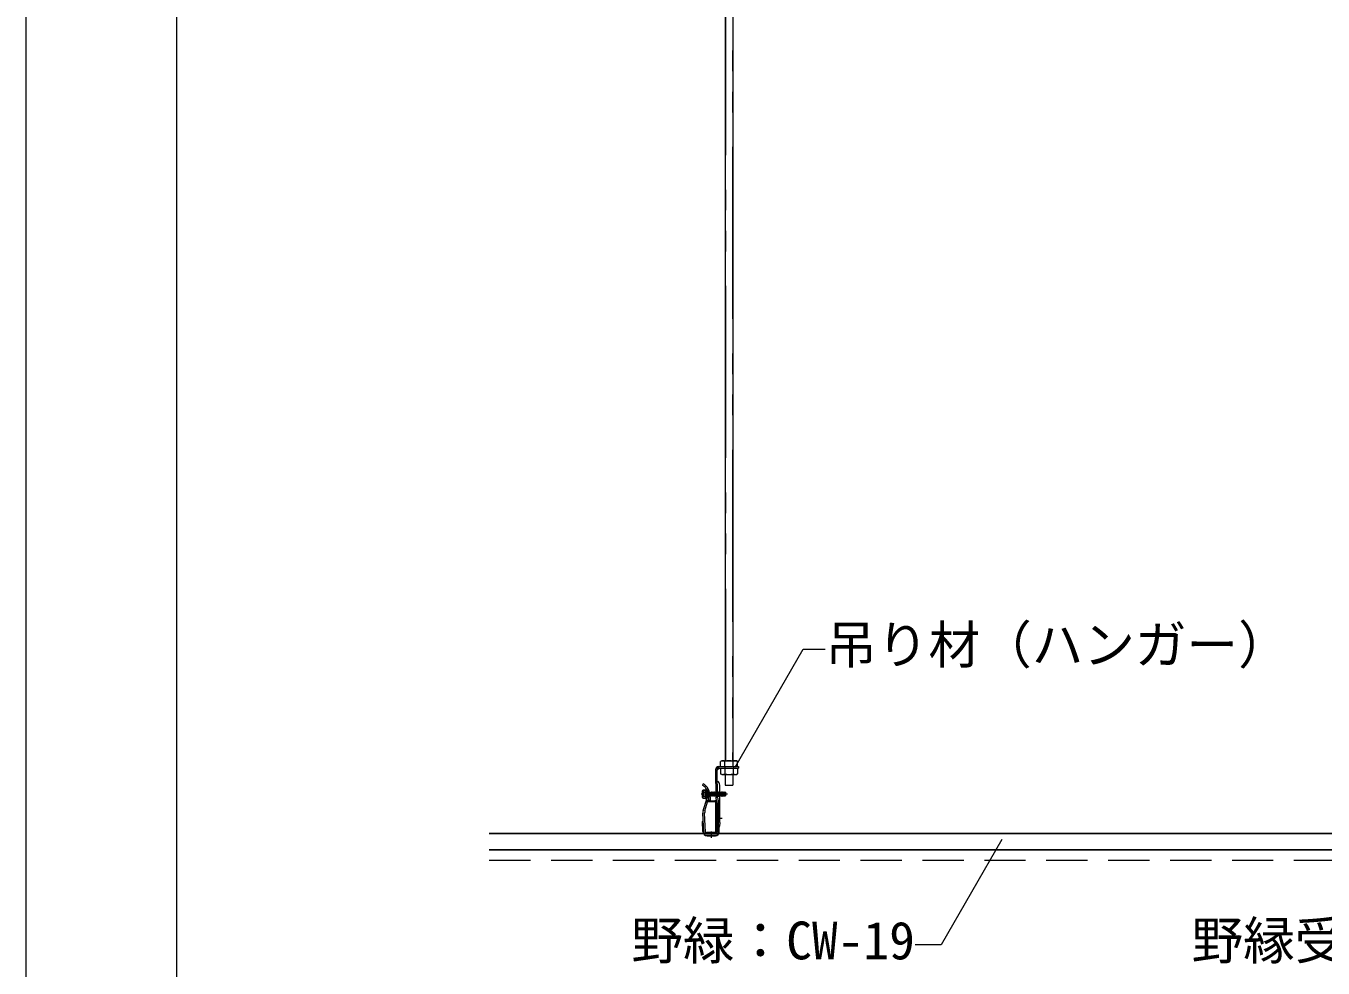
# Model space of a CAD drawing. Units: millimetres on the paper, with parts at other scales. Extents: x -195 to 195, y -140 to 138.
# Drawn here: x -195 to -157.28, y -104.42 to -77.03 of the extents above; entities that cross this region are included whole.
import ezdxf
from ezdxf.enums import TextEntityAlignment as Align

# ---------------------------------------------------------------- set-up
doc = ezdxf.new("R2010")
doc.units = ezdxf.units.MM
for name, pattern in [('CHAIN1', [8, 5, -1, 1, -1]), ('DASHED1', [1.8, 1.2, -0.6]), ('DOUBLE_CHAIN1', [8.8, 5, -1, 0.6, -0.6, 0.6, -1])]:
    doc.linetypes.add(name, pattern=pattern)
for name, color, linetype, lineweight in [('7-0_中心線', 4, 'CHAIN1', 9), ('7-1_吊り材', 7, 'Continuous', 18), ('7-2_野縁受け', 3, 'Continuous', 18), ('7-3_野縁', 2, 'Continuous', 25), ('7-6_文字', 3, 'Continuous', 18), ('7-C_ビス・アンカーボルト・強調図形', 2, 'Continuous', 25), ('7-D_パネル', 4, 'Continuous', 9), ('F-2_野縁受け', 3, 'Continuous', 18), ('F-3_野縁', 7, 'Continuous', 18)]:
    doc.layers.add(name, color=color, linetype=linetype, lineweight=lineweight)
doc.styles.add('ＭＳ ゴシック', font='')
doc.styles.get('ＭＳ ゴシック').set_extended_font_data('MS Gothic')

msp = doc.modelspace()

# ---------------------------------------------------------------- linework, layer by layer
at = {"layer": '7-0_中心線'}
for p, q in [((-174.599, -99.362), (-175.361, -99.362)), ((-174.946, -100.057), (-174.754, -100.057)), ((-175.078, -100.453), (-175.078, -100.635))]:
    msp.add_line(p, q, dxfattribs=at)
at = {"layer": '7-1_吊り材'}
for p, q in [((-174.667, -54.149), (-174.667, -98.39)), ((-174.442, -54.149), (-174.442, -98.39)), ((-174.767, -98.39), (-174.799, -98.409)), ((-174.799, -98.467), (-174.799, -98.409)), ((-174.677, -98.467), (-174.677, -98.409)), ((-174.432, -98.467), (-174.432, -98.409)), ((-174.309, -98.467), (-174.309, -98.409)), ((-174.95, -98.659), (-174.936, -99.473)), ((-174.837, -98.608), (-174.9, -98.67)), ((-174.886, -99.472), (-174.9, -98.658)), ((-174.85, -98.558), (-174.279, -98.558)), ((-174.85, -98.608), (-174.279, -98.608)), ((-174.799, -98.558), (-174.799, -98.467)), ((-174.799, -98.608), (-174.799, -98.712)), ((-174.799, -98.712), (-174.799, -98.771)), ((-174.767, -98.79), (-174.799, -98.771)), ((-174.677, -98.558), (-174.677, -98.467)), ((-174.677, -98.608), (-174.677, -98.712)), ((-174.677, -98.712), (-174.677, -98.771)), ((-174.442, -98.79), (-174.442, -99.101)), ((-174.432, -98.558), (-174.432, -98.467)), ((-174.432, -98.608), (-174.432, -98.712)), ((-174.432, -98.712), (-174.432, -98.771)), ((-174.309, -98.558), (-174.309, -98.467)), ((-174.309, -98.608), (-174.309, -98.712)), ((-174.309, -98.712), (-174.309, -98.771)), ((-174.279, -98.558), (-174.279, -98.608)), ((-175.318, -99.113), (-175.307, -99.065)), ((-174.936, -98.991), (-174.936, -99.252)), ((-174.936, -99.145), (-174.936, -99.456)), ((-174.826, -100.164), (-174.826, -99.097)), ((-175.304, -99.836), (-175.196, -99.478)), ((-175.256, -99.85), (-175.168, -99.557)), ((-175.216, -99.542), (-175.168, -99.557)), ((-175.168, -99.557), (-175.156, -99.516)), ((-175.156, -99.452), (-175.156, -99.545)), ((-175.106, -99.545), (-175.156, -99.545)), ((-175.106, -99.452), (-175.106, -99.545)), ((-174.931, -99.518), (-174.913, -99.615)), ((-174.886, -99.472), (-174.886, -99.472)), ((-174.882, -99.509), (-174.863, -99.615)), ((-175.292, -100.473), (-175.314, -99.918)), ((-175.242, -100.471), (-175.265, -99.916)), ((-174.913, -99.615), (-174.913, -100.47)), ((-174.863, -100.47), (-174.863, -99.615)), ((-175.313, -100.452), (-175.325, -100.158)), ((-174.913, -100.283), (-174.913, -100.282)), ((-174.838, -100.46), (-174.838, -100.325)), ((-174.827, -100.189), (-174.837, -100.292)), ((-175.205, -100.507), (-174.951, -100.507)), ((-175.205, -100.557), (-174.951, -100.557)), ((-175.188, -100.572), (-174.951, -100.572)), ((-175.003, -100.557), (-175.005, -100.557)), ((-174.863, -100.417), (-174.863, -100.416))]:
    msp.add_line(p, q, dxfattribs=at)
at = {"layer": '7-1_吊り材', "linetype": 'DOUBLE_CHAIN1'}
for p, q in [((-174.653, -98.39), (-174.653, -54.149)), ((-174.456, -54.149), (-174.456, -98.39))]:
    msp.add_line(p, q, dxfattribs=at)
at = {"layer": '7-1_吊り材', "linetype": 'DASHED1'}
for p, q in [((-174.858, -98.558), (-174.949, -98.649)), ((-174.679, -98.558), (-174.679, -98.608)), ((-174.429, -98.558), (-174.429, -98.608)), ((-175.192, -99.287), (-175.142, -99.287)), ((-175.192, -99.437), (-175.142, -99.437)), ((-175.148, -99.493), (-175.156, -99.516)), ((-175.142, -99.257), (-175.142, -99.449)), ((-174.886, -99.306), (-174.826, -99.306)), ((-174.886, -99.418), (-174.826, -99.418)), ((-174.863, -100.001), (-174.826, -100.001)), ((-174.863, -100.114), (-174.826, -100.114)), ((-175.128, -100.557), (-175.128, -100.572)), ((-175.028, -100.557), (-175.028, -100.572))]:
    msp.add_line(p, q, dxfattribs=at)
at = {"layer": '7-1_吊り材'}
for points in [[(-174.767, -98.39), (-174.342, -98.39), (-174.309, -98.409)], [(-174.767, -98.79), (-174.342, -98.79), (-174.309, -98.771)], [(-174.667, -98.79), (-174.667, -99.101), (-174.442, -99.101)]]:
    msp.add_lwpolyline(points, dxfattribs=at)
for centre, radius, start, end in [((-174.719, -98.559), 0.17, 96.3429, 118.0413), ((-174.742, -98.512), 0.122, 57.5712, 88.0446), ((-174.554, -98.795), 0.405, 72.412, 107.588), ((-174.367, -98.512), 0.122, 91.9554, 122.4288), ((-174.39, -98.559), 0.17, 61.9587, 83.6571), ((-174.85, -98.658), 0.1, 90, 181), ((-174.85, -98.658), 0.05, 90, 181), ((-174.719, -98.62), 0.17, 241.9587, 263.6571), ((-174.742, -98.668), 0.122, 271.9554, 302.4288), ((-174.554, -98.384), 0.405, 252.412, 287.588), ((-174.367, -98.668), 0.122, 237.5712, 268.0446), ((-174.39, -98.62), 0.17, 276.3429, 298.0413), ((-174.964, -99.097), 0.139, 0, 55.4271), ((-174.686, -99.473), 0.25, 180, 190.4468), ((-174.686, -99.473), 0.2, 179.882, 190.4468), ((-175.065, -99.908), 0.25, 163.2308, 182.3187), ((-175.065, -99.908), 0.2, 163.2308, 182.3187), ((-175.251, -100.183), 0.078, 134.9801, 161.3976), ((-174.463, -100.325), 0.375, 175, 180), ((-175.076, -100.164), 0.25, 354.294, 0), ((-175.188, -100.447), 0.125, 182.3187, 270), ((-175.205, -100.47), 0.0875, 182.3187, 270), ((-175.205, -100.47), 0.0375, 182.3187, 270), ((-174.951, -100.46), 0.113, 270, 0), ((-174.951, -100.47), 0.0375, 270, 0), ((-174.951, -100.47), 0.0875, 270, 0)]:
    msp.add_arc(centre, radius, start, end, dxfattribs=at)
at = {"layer": '7-1_吊り材', "linetype": 'DASHED1'}
for centre, start, end in [((-175.292, -99.449), 343.2308, 360), ((-175.292, -99.257), 0, 3.0809)]:
    msp.add_arc(centre, 0.15, start, end, dxfattribs=at)
at = {"layer": '7-1_吊り材'}
for major_axis, ratio in [((0, 0.35), 0.6), ((0, 0.4), 0.65)]:
    msp.add_ellipse((-175.366, -99.454), major_axis=major_axis, ratio=ratio, start_param=4.72022, end_param=6.054991, dxfattribs=at)
at = {"layer": '7-2_野縁受け'}
for p, q in [((-175.213, -99.557), (-174.968, -99.557)), ((-175.213, -99.557), (-175.213, -99.587)), ((-174.968, -99.587), (-175.213, -99.587)), ((-174.943, -100.452), (-174.943, -99.612)), ((-174.913, -100.452), (-174.913, -99.612)), ((-174.968, -100.507), (-175.213, -100.507))]:
    msp.add_line(p, q, dxfattribs=at)
msp.add_lwpolyline([(-174.968, -100.477), (-175.213, -100.477), (-175.213, -100.507)], dxfattribs=at)
for centre, radius, start, end in [((-174.968, -99.612), 0.055, 360, 90), ((-174.968, -99.612), 0.025, 360, 90), ((-174.968, -100.452), 0.055, 270, 360), ((-174.968, -100.452), 0.025, 270, 360)]:
    msp.add_arc(centre, radius, start, end, dxfattribs=at)
at = {"layer": '7-3_野縁'}
msp.add_line((-155.804, -100.507), (-181.53, -100.507), dxfattribs=at)
msp.add_lwpolyline([(-155.804, -100.507), (-155.804, -100.982), (-181.53, -100.982)], dxfattribs=at)
at = {"layer": '7-6_文字', "color": 7}
for p, q in [((-174.375, -98.574), (-172.397, -95.148)), ((-172.397, -95.148), (-171.756, -95.148)), ((-166.622, -100.682), (-168.39, -103.746)), ((-168.39, -103.746), (-169.144, -103.746))]:
    msp.add_line(p, q, dxfattribs=at)
at = {"layer": '7-C_ビス・アンカーボルト・強調図形'}
for p, q in [((-175.327, -99.457), (-175.327, -99.266)), ((-175.307, -99.279), (-175.327, -99.274)), ((-175.307, -99.444), (-175.327, -99.449)), ((-175.307, -99.246), (-175.23, -99.246)), ((-175.307, -99.279), (-175.307, -99.444)), ((-175.307, -99.303), (-175.23, -99.303)), ((-175.307, -99.419), (-175.23, -99.419)), ((-175.307, -99.477), (-175.23, -99.477)), ((-175.23, -99.246), (-175.224, -99.224)), ((-175.224, -99.499), (-175.23, -99.477)), ((-175.224, -99.224), (-175.207, -99.224)), ((-175.207, -99.224), (-175.207, -99.499)), ((-175.192, -99.241), (-175.207, -99.224)), ((-175.192, -99.481), (-175.207, -99.499)), ((-175.192, -99.241), (-175.192, -99.481)), ((-175.192, -99.274), (-175.192, -99.449)), ((-175.177, -99.311), (-175.187, -99.311)), ((-175.171, -99.309), (-175.177, -99.352)), ((-175.177, -99.311), (-175.171, -99.309)), ((-175.177, -99.411), (-175.166, -99.41)), ((-175.171, -99.309), (-175.169, -99.312)), ((-175.166, -99.41), (-175.147, -99.314)), ((-175.164, -99.415), (-175.166, -99.41)), ((-175.164, -99.415), (-175.141, -99.303)), ((-175.164, -99.415), (-175.153, -99.417)), ((-175.136, -99.301), (-175.153, -99.417)), ((-175.153, -99.417), (-175.148, -99.409)), ((-175.148, -99.409), (-175.128, -99.408)), ((-175.141, -99.303), (-175.147, -99.314)), ((-175.141, -99.303), (-175.136, -99.301)), ((-175.136, -99.301), (-175.128, -99.315)), ((-175.127, -99.404), (-175.128, -99.408)), ((-175.119, -99.423), (-175.128, -99.408)), ((-175.119, -99.423), (-175.099, -99.3)), ((-175.119, -99.423), (-175.117, -99.423)), ((-175.097, -99.3), (-175.117, -99.423)), ((-175.117, -99.423), (-175.108, -99.407)), ((-175.099, -99.3), (-175.108, -99.315)), ((-175.088, -99.315), (-175.108, -99.407)), ((-175.108, -99.407), (-175.088, -99.407)), ((-175.099, -99.3), (-175.097, -99.3)), ((-175.097, -99.3), (-175.088, -99.315)), ((-175.079, -99.423), (-175.088, -99.407)), ((-175.079, -99.423), (-175.077, -99.423)), ((-175.057, -99.3), (-175.077, -99.423)), ((-175.077, -99.423), (-175.068, -99.407)), ((-175.048, -99.315), (-175.068, -99.407)), ((-175.068, -99.407), (-175.049, -99.407)), ((-175.06, -99.3), (-175.057, -99.3)), ((-175.057, -99.3), (-175.048, -99.315)), ((-175.04, -99.423), (-175.049, -99.407)), ((-175.04, -99.423), (-175.037, -99.423)), ((-175.017, -99.3), (-175.037, -99.423)), ((-175.037, -99.423), (-175.028, -99.407)), ((-175.008, -99.315), (-175.028, -99.407)), ((-175.028, -99.407), (-175.009, -99.407)), ((-175.02, -99.3), (-175.017, -99.3)), ((-175.017, -99.3), (-175.008, -99.315)), ((-175, -99.423), (-175.009, -99.407)), ((-175, -99.423), (-174.997, -99.423)), ((-174.978, -99.3), (-174.997, -99.423)), ((-174.997, -99.423), (-174.989, -99.407)), ((-174.969, -99.315), (-174.989, -99.407)), ((-174.989, -99.407), (-174.969, -99.407)), ((-174.98, -99.3), (-174.978, -99.3)), ((-174.978, -99.3), (-174.969, -99.315)), ((-174.96, -99.423), (-174.969, -99.407)), ((-174.96, -99.423), (-174.958, -99.423)), ((-174.938, -99.3), (-174.958, -99.423)), ((-174.958, -99.423), (-174.949, -99.407)), ((-174.929, -99.315), (-174.949, -99.407)), ((-174.949, -99.407), (-174.929, -99.407)), ((-174.94, -99.3), (-174.938, -99.3)), ((-174.938, -99.3), (-174.929, -99.315)), ((-174.92, -99.423), (-174.929, -99.407)), ((-174.92, -99.423), (-174.918, -99.423)), ((-174.898, -99.3), (-174.918, -99.423)), ((-174.918, -99.423), (-174.909, -99.407)), ((-174.889, -99.315), (-174.909, -99.407)), ((-174.909, -99.407), (-174.89, -99.407)), ((-174.901, -99.3), (-174.898, -99.3)), ((-174.898, -99.3), (-174.889, -99.315)), ((-174.881, -99.423), (-174.89, -99.407)), ((-174.881, -99.423), (-174.878, -99.423)), ((-174.858, -99.3), (-174.878, -99.423)), ((-174.878, -99.423), (-174.869, -99.407)), ((-174.849, -99.315), (-174.869, -99.407)), ((-174.869, -99.407), (-174.85, -99.407)), ((-174.861, -99.3), (-174.858, -99.3)), ((-174.858, -99.3), (-174.849, -99.315)), ((-174.841, -99.423), (-174.85, -99.407)), ((-174.841, -99.423), (-174.838, -99.423)), ((-174.819, -99.3), (-174.838, -99.423)), ((-174.838, -99.423), (-174.83, -99.407)), ((-174.81, -99.315), (-174.83, -99.407)), ((-174.83, -99.407), (-174.81, -99.407)), ((-174.821, -99.3), (-174.819, -99.3)), ((-174.819, -99.3), (-174.81, -99.315)), ((-174.801, -99.423), (-174.81, -99.407)), ((-174.801, -99.423), (-174.799, -99.423)), ((-174.779, -99.3), (-174.799, -99.423)), ((-174.799, -99.423), (-174.79, -99.407)), ((-174.77, -99.315), (-174.79, -99.407)), ((-174.781, -99.3), (-174.779, -99.3)), ((-174.779, -99.3), (-174.77, -99.315)), ((-174.763, -99.419), (-174.77, -99.408)), ((-174.763, -99.419), (-174.756, -99.418)), ((-174.735, -99.305), (-174.756, -99.418)), ((-174.756, -99.418), (-174.751, -99.409)), ((-174.731, -99.313), (-174.751, -99.409)), ((-174.744, -99.305), (-174.735, -99.305)), ((-174.735, -99.305), (-174.731, -99.313)), ((-174.726, -99.416), (-174.729, -99.409)), ((-174.726, -99.416), (-174.714, -99.415)), ((-174.693, -99.309), (-174.714, -99.415)), ((-174.714, -99.415), (-174.712, -99.41)), ((-174.692, -99.312), (-174.712, -99.41)), ((-174.712, -99.41), (-174.689, -99.41)), ((-174.707, -99.308), (-174.693, -99.309)), ((-174.693, -99.309), (-174.692, -99.312)), ((-174.692, -99.312), (-174.679, -99.311)), ((-174.679, -99.362), (-174.689, -99.41)), ((-174.688, -99.412), (-174.689, -99.41)), ((-174.688, -99.412), (-174.679, -99.362)), ((-174.688, -99.412), (-174.679, -99.411)), ((-174.679, -99.31), (-174.679, -99.411)), ((-174.679, -99.411), (-174.657, -99.411))]:
    msp.add_line(p, q, dxfattribs=at)
for points in [[(-175.224, -99.224), (-175.224, -99.499), (-175.207, -99.499)], [(-175.177, -99.311), (-175.177, -99.412), (-175.187, -99.412)], [(-175.177, -99.352), (-175.169, -99.312), (-175.147, -99.314)], [(-175.148, -99.409), (-175.128, -99.315), (-175.127, -99.315)], [(-175.127, -99.315), (-175.108, -99.315), (-175.127, -99.404)], [(-175.088, -99.315), (-175.068, -99.315), (-175.088, -99.407)], [(-175.079, -99.423), (-175.06, -99.3), (-175.068, -99.315)], [(-175.048, -99.315), (-175.029, -99.315), (-175.049, -99.407)], [(-175.04, -99.423), (-175.02, -99.3), (-175.029, -99.315)], [(-175.008, -99.315), (-174.989, -99.315), (-175.009, -99.407)], [(-175, -99.423), (-174.98, -99.3), (-174.989, -99.315)], [(-174.969, -99.315), (-174.949, -99.315), (-174.969, -99.407)], [(-174.96, -99.423), (-174.94, -99.3), (-174.949, -99.315)], [(-174.929, -99.315), (-174.909, -99.315), (-174.929, -99.407)], [(-174.92, -99.423), (-174.901, -99.3), (-174.909, -99.315)], [(-174.889, -99.315), (-174.87, -99.315), (-174.89, -99.407)], [(-174.881, -99.423), (-174.861, -99.3), (-174.87, -99.315)], [(-174.849, -99.315), (-174.83, -99.315), (-174.85, -99.407)], [(-174.841, -99.423), (-174.821, -99.3), (-174.83, -99.315)], [(-174.81, -99.315), (-174.79, -99.315), (-174.81, -99.407)], [(-174.801, -99.423), (-174.781, -99.3), (-174.79, -99.315)], [(-174.77, -99.314), (-174.749, -99.313), (-174.77, -99.408), (-174.79, -99.407)], [(-174.763, -99.419), (-174.744, -99.305), (-174.749, -99.313)], [(-174.731, -99.313), (-174.709, -99.312), (-174.729, -99.409), (-174.751, -99.409)], [(-174.726, -99.416), (-174.707, -99.308), (-174.709, -99.312)], [(-174.679, -99.31), (-174.657, -99.31), (-174.657, -99.411)]]:
    msp.add_lwpolyline(points, dxfattribs=at)
for centre, radius, start, end in [((-175.307, -99.266), 0.02, 90, 180), ((-175.307, -99.283), 0.02, 180, 270), ((-175.307, -99.323), 0.02, 90, 180), ((-175.307, -99.399), 0.02, 180, 270), ((-175.307, -99.439), 0.02, 90, 180), ((-175.307, -99.457), 0.02, 180, 270), ((-175.131, -99.275), 0.103, 163.6571, 196.3429), ((-174.83, -99.361), 0.404, 171.7868, 188.2132), ((-175.131, -99.448), 0.103, 163.6571, 196.3429), ((-175.292, -99.449), 0.1, 343.2308, 0), ((-175.292, -99.274), 0.1, 0, 14.3521), ((-175.187, -99.286), 0.025, 258.463, 270), ((-175.187, -99.437), 0.025, 90, 101.537)]:
    msp.add_arc(centre, radius, start, end, dxfattribs=at)
at = {"layer": '7-D_パネル', "linetype": 'DASHED1'}
for p, q in [((-181.53, -100.982), (-124.017, -100.982)), ((-181.53, -101.282), (-124.017, -101.282))]:
    msp.add_line(p, q, dxfattribs=at)
at = {"layer": 'F-2_野縁受け'}
msp.add_line((-190.619, 43.537), (-190.619, -118.463), dxfattribs=at)
at = {"layer": 'F-3_野縁', "color": 3}
msp.add_lwpolyline([(-195, 137.5), (-195, -137.5), (195, -137.5)], dxfattribs=at)

# ---------------------------------------------------------------- texts
at = {"layer": '7-6_文字', "color": 7, "style": 'ＭＳ ゴシック'}
for s, p in [('吊り材（ハンガー）', (-171.756, -95.898)), ('野緑：CW-19', (-177.394, -104.496)), ('野縁受け', (-161.106, -104.496))]:
    msp.add_text(s, height=1.1, dxfattribs=at).set_placement(p, align=Align.BOTTOM_LEFT)

doc.saveas('drawing.dxf')
